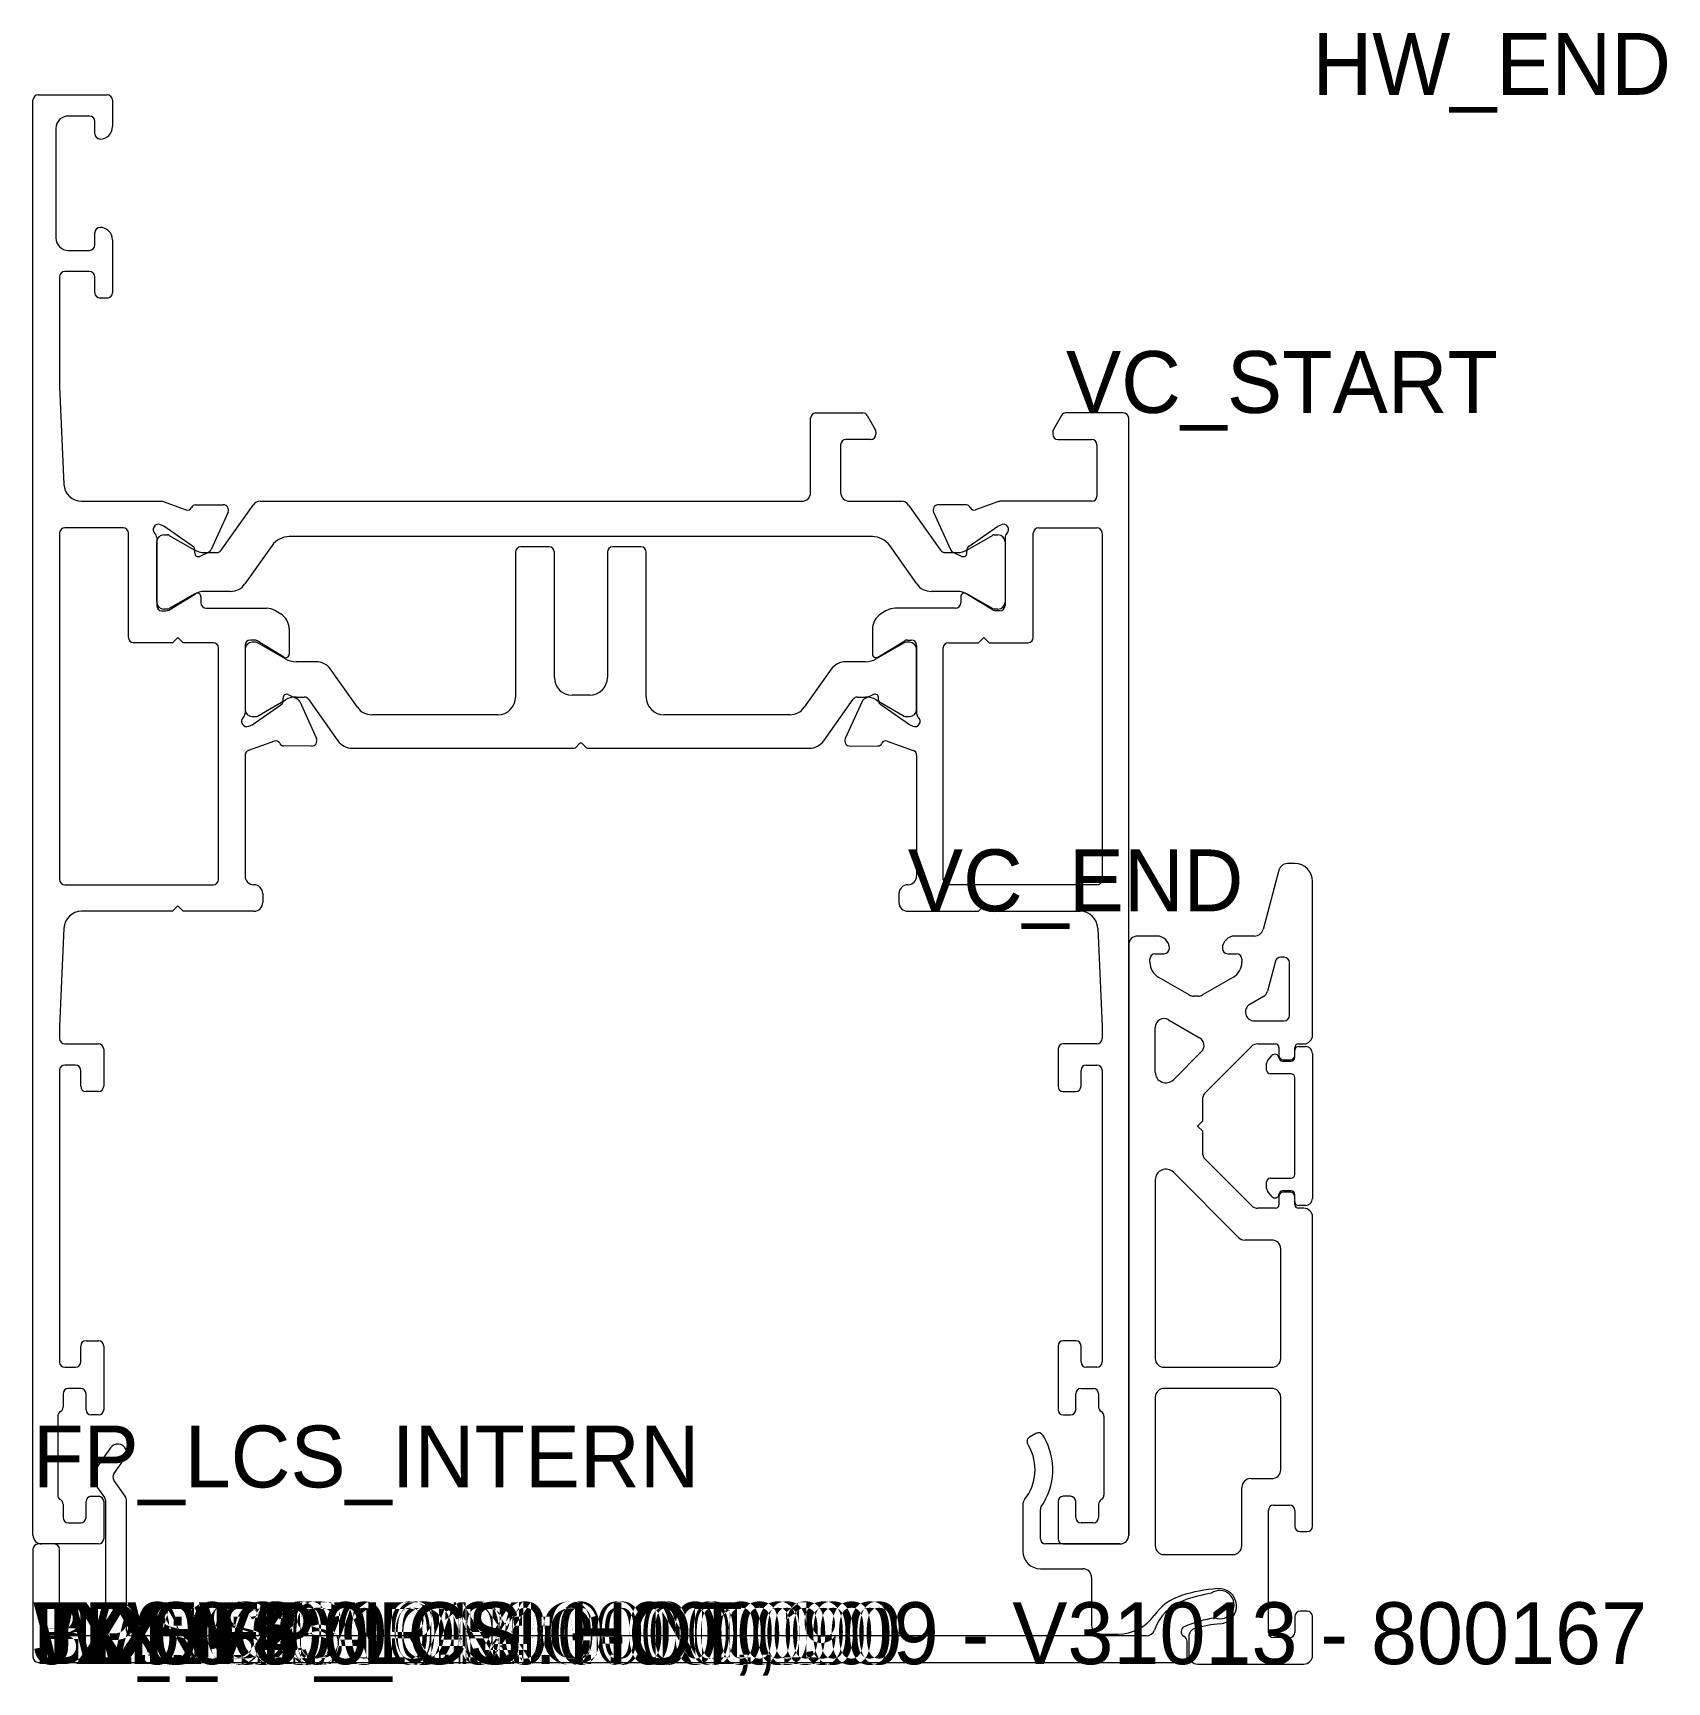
# Model space of a CAD drawing. Header units: metres. Extents: x 0 to 92.5, y -1 to 92.3.
import ezdxf

# ---------------------------------------------------------------- set-up
doc = ezdxf.new("R2010")
doc.units = ezdxf.units.M

msp = doc.modelspace()

# ---------------------------------------------------------------- linework, layer by layer
for p, q in [((0.3, 88.8), (4.2, 88.8)), ((0, 7.3), (0, 88.5)), ((4.5, 88.5), (4.5, 87)), ((1.3, 86.9), (1.3, 80.7)), ((3.2, 87.6), (2, 87.6)), ((3.5, 86.6), (3.5, 87.3)), ((3.5, 80.3), (3.5, 81)), ((4.5, 80.6), (4.5, 77.6)), ((2, 80), (3.2, 80)), ((1.5, 78.5), (1.5, 72.3)), ((3.2, 78.8), (1.8, 78.8)), ((3.5, 77.6), (3.5, 78.5)), ((4.2, 77.3), (3.8, 77.3)), ((1.5, 72.3), (1.754613, 66.754138)), ((44, 66.3), (44, 70.5)), ((44.3, 70.8), (46.949445, 70.8)), ((47.209252, 70.65), (47.659808, 69.869615)), ((58.190748, 70.65), (57.740192, 69.869616)), ((61.7, 70.8), (58.450555, 70.8)), ((62, 7.3), (62, 70.5)), ((47.4, 69.3), (46, 69.3)), ((47.7, 69.719615), (47.7, 69.6)), ((57.7, 69.719616), (57.7, 69.6)), ((58, 69.3), (59.9, 69.3)), ((45.7, 69), (45.7, 66.3)), ((60.2, 69), (60.2, 66.1)), ((2.753561, 65.8), (7.269479, 65.8)), ((7.370993, 65.782303), (8.671317, 65.314717)), ((9.185214, 65.594436), (10.764142, 65.604893)), ((10.642348, 63.026839), (12.453103, 65.588602)), ((12.861403, 65.8), (43.5, 65.8)), ((46.2, 65.8), (49.138597, 65.8)), ((49.546897, 65.588602), (51.357652, 63.026839)), ((52.814786, 65.594436), (51.235857, 65.604893)), ((54.629007, 65.782303), (53.328683, 65.314717)), ((59.9, 65.8), (54.730521, 65.8)), ((7.404736, 64.393289), (7.222027, 64.474636)), ((9.033493, 63.268823), (7.404736, 64.393289)), ((11.038855, 65.179918), (10.090205, 63.074402)), ((50.961144, 65.179918), (51.909794, 63.074402)), ((52.966507, 63.268823), (54.595264, 64.393289)), ((54.595264, 64.393289), (54.777973, 64.474636)), ((1.5, 64), (1.5, 44.400563)), ((5.1, 64.3), (1.8, 64.3)), ((5.4, 58.100563), (5.4, 64)), ((7, 63.753349), (7, 59.900563)), ((7, 60.1), (7, 63.5)), ((7.4, 63.9), (7.606444, 63.9)), ((7.706389, 63.873237), (9.114999, 63.060577)), ((47.495752, 63.799998), (14.504248, 63.799998)), ((52.885001, 63.060577), (54.293611, 63.873237)), ((54.393555, 63.9), (54.6, 63.9)), ((55, 63.753349), (55, 59.900563)), ((55, 63.5), (55, 60.1)), ((56.6, 58.100563), (56.6, 64)), ((56.9, 64.3), (60.2, 64.3)), ((60.5, 64), (60.5, 44.400563)), ((9.152774, 62.882681), (9.162076, 62.997776)), ((9.945269, 62.926591), (9.437846, 62.685872)), ((9.714666, 62.9), (10.397368, 62.9)), ((13.524328, 63.292644), (11.990594, 61.122795)), ((27.3, 62.923544), (27.3, 54.723544)), ((29.2, 63.223544), (27.6, 63.223544)), ((29.5, 55.823544), (29.5, 62.923544)), ((32.5, 62.923544), (32.5, 55.823544)), ((34.4, 63.223544), (32.8, 63.223544)), ((34.7, 54.723544), (34.7, 62.923544)), ((50.009406, 61.122795), (48.475671, 63.292644)), ((51.602632, 62.9), (52.285334, 62.9)), ((52.054731, 62.926591), (52.562153, 62.685872)), ((52.847226, 62.882681), (52.837924, 62.997776)), ((11.173995, 60.7), (9.714666, 60.7)), ((52.285334, 60.7), (50.826005, 60.7)), ((7.677496, 59.644498), (9.195798, 60.571273)), ((9.114999, 60.539423), (7.706389, 59.726763)), ((9.5, 60.400563), (9.5, 60.050563)), ((9.8, 59.750563), (13.213234, 59.750563)), ((52.2, 59.750563), (48.786766, 59.750563)), ((52.5, 60.400563), (52.5, 60.050563)), ((54.322504, 59.644498), (52.804202, 60.571273)), ((54.293611, 59.726763), (52.885001, 60.539423)), ((7.3, 59.600563), (7.521193, 59.600563)), ((7.606444, 59.7), (7.4, 59.7)), ((13.734243, 59.604114), (14.02101, 59.429071)), ((48.265756, 59.604114), (47.97899, 59.429071)), ((54.6, 59.7), (54.393555, 59.7)), ((54.7, 59.600563), (54.478807, 59.600563)), ((8.2, 58.100563), (7.9, 57.800563)), ((8.5, 57.800563), (8.2, 58.100563)), ((12.521193, 57.949937), (12.3, 57.949937)), ((14.195798, 56.979227), (12.677496, 57.906002)), ((14.5, 58.57552), (14.5, 57.149937)), ((47.5, 58.57552), (47.5, 57.149937)), ((47.804202, 56.979227), (49.322504, 57.906002)), ((49.478807, 57.949937), (49.7, 57.949937)), ((53.5, 57.800563), (53.8, 58.100563)), ((53.8, 58.100563), (54.1, 57.800563)), ((7.9, 57.800563), (5.7, 57.800563)), ((10.2, 57.800563), (8.5, 57.800563)), ((10.5, 44.400563), (10.5, 57.500563)), ((12, 57.649937), (12, 53.797151)), ((12, 57.423544), (12, 54.023544)), ((12.606444, 57.823544), (12.4, 57.823544)), ((14.288333, 56.884121), (12.706389, 57.796781)), ((49.293611, 57.796781), (47.711667, 56.884121)), ((49.6, 57.823544), (49.393555, 57.823544)), ((50, 57.649937), (50, 53.797151)), ((50, 54.023544), (50, 57.423544)), ((51.5, 44.400563), (51.5, 57.500563)), ((51.8, 57.800563), (53.5, 57.800563)), ((54.1, 57.800563), (56.3, 57.800563)), ((16.018814, 56.723544), (14.888, 56.723544)), ((18.358235, 54.146339), (16.835414, 56.300748)), ((45.164586, 56.300748), (43.641765, 54.146339)), ((47.112, 56.723544), (45.981186, 56.723544)), ((12.404736, 53.157211), (14.033493, 54.281677)), ((12.706389, 53.650307), (14.288333, 54.562966)), ((14.162076, 54.552724), (14.152774, 54.667819)), ((14.437846, 54.864628), (14.945269, 54.623909)), ((14.888, 54.723544), (15.345738, 54.723544)), ((15.090205, 54.476098), (16.038855, 52.370582)), ((15.590718, 54.596705), (17.252049, 52.246339)), ((31.5, 54.823544), (30.5, 54.823544)), ((44.747951, 52.246339), (46.409282, 54.596705)), ((46.909794, 54.476098), (45.961144, 52.370582)), ((46.654262, 54.723544), (47.112, 54.723544)), ((47.562153, 54.864628), (47.054731, 54.623909)), ((47.711667, 54.562966), (49.293611, 53.650307)), ((47.837924, 54.552724), (47.847226, 54.667819)), ((49.595264, 53.157211), (47.966507, 54.281677)), ((12.4, 53.623544), (12.606444, 53.623544)), ((26.3, 53.723544), (19.174834, 53.723544)), ((42.825165, 53.723544), (35.7, 53.723544)), ((49.393555, 53.623544), (49.6, 53.623544)), ((12.222027, 53.075864), (12.404736, 53.157211)), ((49.777973, 53.075864), (49.595264, 53.157211)), ((12, 51.423862), (12, 44.600563)), ((13.671317, 52.235783), (12.198486, 51.706165)), ((15.764142, 51.945607), (14.185214, 51.956064)), ((18.068648, 51.823544), (30.617157, 51.823544)), ((30.617157, 51.823544), (30.687868, 51.852833)), ((30.687868, 51.852833), (30.929289, 52.094254)), ((31.070711, 52.094254), (31.312132, 51.852833)), ((31.312132, 51.852833), (31.382843, 51.823544)), ((31.382843, 51.823544), (43.931352, 51.823544)), ((46.235857, 51.945607), (47.814786, 51.956064)), ((48.328683, 52.235783), (49.801514, 51.706165)), ((50, 51.423862), (50, 44.600563)), ((70.498937, 44.92941), (69.598944, 41.570591)), ((71.4, 45.3), (70.9819, 45.3)), ((1.8, 44.100563), (10.2, 44.100563)), ((60.2, 44.100563), (51.8, 44.100563)), ((72.4, 35.6), (72.4, 44.3)), ((13, 43.600563), (13, 43.100563)), ((49, 43.600563), (49, 43.100563)), ((7.9, 42.600563), (2.753561, 42.600563)), ((8.2, 42.900563), (7.9, 42.600563)), ((8.5, 42.600563), (8.2, 42.900563)), ((12.5, 42.600563), (8.5, 42.600563)), ((49.5, 42.600563), (53.5, 42.600563)), ((53.5, 42.600563), (53.8, 42.900563)), ((53.8, 42.900563), (54.1, 42.600563)), ((54.1, 42.600563), (59.246439, 42.600563)), ((1.754613, 41.646425), (1.5, 36.100563)), ((60.245387, 41.646425), (60.5, 36.100563)), ((63.6, 41.2), (62.5, 41.2)), ((69.115981, 41.2), (68, 41.2)), ((62, 40.7), (62, 7.3)), ((63.5, 40.2), (64, 40.2)), ((67.6, 40.2), (68.1, 40.2)), ((63.2, 39.72735), (63.2, 39.9)), ((68.4, 39.9), (68.4, 39.72735)), ((70.309094, 39.777646), (69.854284, 38.080272)), ((70.8, 40), (70.598872, 40)), ((71.1, 36.7), (71.1, 39.7)), ((65.422244, 37.866987), (63.7, 38.861325)), ((67.9, 38.861325), (66.177757, 37.866987)), ((65.927757, 37.8), (65.672244, 37.8)), ((69.621321, 37.776669), (68.852886, 37.333013)), ((64.25, 36.465321), (66.012207, 35.447911)), ((69.102886, 36.4), (70.8, 36.4)), ((1.5, 36.100563), (1.5, 35.4)), ((60.5, 36.100563), (60.5, 35.4)), ((63.5, 33.494113), (63.5, 36.032309)), ((1.8, 35.1), (3.7, 35.1)), ((4, 34.8), (4, 32.7)), ((58, 34.8), (58, 32.7)), ((60.2, 35.1), (58.3, 35.1)), ((66.115761, 34.661345), (64.524265, 33.069849)), ((66.287868, 32.287868), (68.953554, 34.953554)), ((69.307107, 35.1), (70.3, 35.1)), ((70.5, 34.9), (70.5, 34.45)), ((71.397, 34.327354), (71.397, 34.744)), ((71.4, 34.45), (71.4, 34.9)), ((71.6, 35.1), (71.9, 35.1)), ((71.603, 34.95), (72, 34.95)), ((72.4, 34.55), (72.4, 26.35)), ((1.5, 33.6), (1.5, 17.1)), ((2.4, 33.9), (1.8, 33.9)), ((2.7, 32.7), (2.7, 33.6)), ((59.3, 32.7), (59.3, 33.6)), ((59.6, 33.9), (60.2, 33.9)), ((60.5, 33.6), (60.5, 17.1)), ((69.8045, 33.606557), (69.8045, 33.989605)), ((69.854168, 34.139161), (70.096279, 34.431342)), ((70.701696, 34.121573), (71.191, 34.121354)), ((70.75, 34.2), (71.15, 34.2)), ((71.191, 33.400557), (70.0105, 33.400557)), ((71.397, 30.45), (71.397, 33.194557)), ((3.7, 32.4), (3, 32.4)), ((58.3, 32.4), (59, 32.4)), ((66.2, 30.75), (66.2, 32.075736)), ((65.9, 30.45), (66.2, 30.75)), ((66.2, 30.15), (65.9, 30.45)), ((66.2, 28.824264), (66.2, 30.15)), ((71.397, 27.705442), (71.397, 30.45)), ((68.953554, 25.946447), (66.287868, 28.612132)), ((63.5, 27.405888), (63.5, 17.3)), ((68.207969, 24.146447), (64.524265, 27.830152)), ((69.8045, 26.910395), (69.8045, 27.293442)), ((70.0105, 27.499442), (71.191, 27.499442)), ((70.096279, 26.468657), (69.854168, 26.760838)), ((70.5, 26.45), (70.5, 26)), ((71.191, 26.778645), (70.701696, 26.778427)), ((71.15, 26.7), (70.75, 26.7)), ((71.397, 26.156), (71.397, 26.572645)), ((71.4, 26), (71.4, 26.45)), ((70.3, 25.8), (69.307107, 25.8)), ((71.9, 25.8), (71.6, 25.8)), ((72, 25.95), (71.603, 25.95)), ((72.4, 7.8), (72.4, 25.3)), ((70.1, 24), (68.561523, 24)), ((70.6, 17.3), (70.6, 23.5)), ((2.7, 17.1), (2.7, 18)), ((3, 18.3), (3.7, 18.3)), ((4, 18), (4, 14.4)), ((58, 18), (58, 14.4)), ((59, 18.3), (58.3, 18.3)), ((59.3, 17.1), (59.3, 18)), ((1.8, 16.8), (2.4, 16.8)), ((60.2, 16.8), (59.6, 16.8)), ((64, 16.8), (70.1, 16.8)), ((1.702022, 15.3), (1.702022, 14.55)), ((2.7, 15.6), (2.002022, 15.6)), ((3, 14.4), (3, 15.3)), ((59, 14.4), (59, 15.3)), ((59.3, 15.6), (59.997977, 15.6)), ((60.297977, 15.3), (60.297977, 14.55)), ((63.5, 15.1), (63.5, 6.7)), ((70.1, 15.6), (64, 15.6)), ((70.6, 11), (70.6, 15.1)), ((1.402022, 14.030385), (1.402022, 9.569616)), ((3.7, 14.1), (3.3, 14.1)), ((58.3, 14.1), (58.7, 14.1)), ((60.597977, 14.030385), (60.597977, 9.569616)), ((4.390424, 12.240759), (3.354254, 10.760956)), ((56.283975, 12.440193), (56.340193, 12.34282)), ((56.740193, 13.05), (56.393783, 12.85)), ((57.206218, 12.84282), (57.15, 12.940193)), ((4.575029, 10.760956), (5.209576, 11.667183)), ((3.354254, 10.41681), (4.045746, 9.429258)), ((5.209576, 9.510583), (4.575029, 10.41681)), ((68.9, 10.5), (70.1, 10.5)), ((3.3, 9.5), (3.7, 9.5)), ((58.7, 9.5), (58.3, 9.5)), ((68.4, 6.7), (68.4, 10)), ((1.702022, 9.05), (1.702022, 8.3)), ((3, 8.3), (3, 9.2)), ((4, 9.2), (4, 7.1)), ((4.1, 9.257185), (4.1, 1.9)), ((5.3, 1.896752), (5.3, 9.223794)), ((56, 9.00754), (56, 6.4)), ((57, 7.1), (57, 8.74392)), ((58, 9.2), (58, 7.1)), ((59, 8.3), (59, 9.2)), ((60.297977, 9.05), (60.297977, 8.3)), ((69.9, 1.8), (69.9, 8.7)), ((70.2, 9), (71.1, 9)), ((71.4, 8.7), (71.4, 7.8)), ((2.002022, 8), (2.7, 8)), ((59.997977, 8), (59.3, 8)), ((71.7, 7.5), (72.1, 7.5)), ((1.2, 6.8), (0.3, 6.8)), ((3.7, 6.8), (0.5, 6.8)), ((61.5, 6.8), (57.3, 6.8)), ((58.3, 6.8), (61.5, 6.8)), ((0, 6.5), (0, 0.403248)), ((1.5, 2.1), (1.5, 6.5)), ((64, 6.2), (67.9, 6.2)), ((57, 5.4), (59.4, 5.4)), ((59.9, 4.9), (59.9, 2.2)), ((72.1, 3), (71.7, 3)), ((71.4, 2.7), (71.4, 1.8)), ((72.4, 0.5), (72.4, 2.7)), ((3.8, 1.6), (2, 1.6)), ((62.982549, 1.596752), (5.6, 1.596752)), ((60.4, 1.7), (61.4, 1.7)), ((65.298188, 0.4), (65.298188, 1.296752)), ((65.4, 1.545799), (65.4, 0.5)), ((71.1, 1.5), (70.2, 1.5)), ((0.3, 0.1), (64.998188, 0.1)), ((65.9, 0), (71.9, 0))]:
    msp.add_line(p, q)
for centre, radius, start, end in [((0.3, 88.5), 0.3, 90, 180), ((4.2, 88.5), 0.3, 0, 90), ((2, 86.9), 0.7, 90, 180), ((3.2, 87.3), 0.3, 0, 90), ((3.8, 87), 0.7, 270, 0), ((3.8, 86.6), 0.3, 180, 270), ((3.8, 81), 0.3, 90, 180), ((3.8, 80.6), 0.7, 0, 90), ((2, 80.7), 0.7, 180, 270), ((3.2, 80.3), 0.3, 270, 0), ((1.8, 78.5), 0.3, 90, 180), ((3.2, 78.5), 0.3, 0, 90), ((3.8, 77.6), 0.3, 180, 270), ((4.2, 77.6), 0.3, 270, 0), ((44.3, 70.5), 0.3, 90, 180), ((46.949445, 70.5), 0.3, 30, 90), ((58.450555, 70.5), 0.3, 90, 150), ((61.7, 70.5), 0.3, 0, 90), ((46, 69), 0.3, 90, 180), ((47.4, 69.6), 0.3, 270, 0), ((47.4, 69.719615), 0.3, 0, 30), ((58, 69.719616), 0.3, 150, 180), ((58, 69.6), 0.3, 180, 270), ((59.9, 69), 0.3, 0, 90), ((2.753561, 66.8), 1, 182.62863, 270), ((43.5, 66.3), 0.5, 270, 0), ((46.2, 66.3), 0.5, 180, 270), ((7.269479, 65.5), 0.3, 70.221829, 90), ((8.750836, 65.535855), 0.235, 250.221829, 336), ((9.186771, 65.359441), 0.235, 90, 156), ((10.766129, 65.3049), 0.3, 335.379459, 90), ((12.861403, 65.3), 0.5, 90, 144.745828), ((49.138597, 65.3), 0.5, 35.254172, 90), ((51.23387, 65.3049), 0.3, 90, 204.620541), ((52.813229, 65.359441), 0.235, 24, 90), ((53.249164, 65.535855), 0.235, 204, 289.778171), ((54.730521, 65.5), 0.3, 90, 109.778171), ((59.9, 66.1), 0.3, 270, 0), ((7.100025, 64.200554), 0.300009, 66.004713, 228.187329), ((54.899975, 64.200554), 0.300009, 311.812671, 113.995287), ((1.8, 64), 0.3, 90, 180), ((5.1, 64), 0.3, 0, 90), ((6.7, 63.753349), 0.3, 0, 48.187329), ((7.4, 63.5), 0.4, 90, 180), ((7.606444, 63.7), 0.2, 60.018361, 90), ((14.504248, 62.599998), 1.2, 90, 144.745828), ((47.495752, 62.599998), 1.2, 35.254172, 90), ((54.393555, 63.7), 0.2, 90, 119.981639), ((54.6, 63.5), 0.4, 0, 90), ((55.3, 63.753349), 0.3, 131.812671, 180), ((56.9, 64), 0.3, 90, 180), ((60.2, 64), 0.3, 0, 90), ((8.863051, 63.021943), 0.3, 355.379459, 55.379459), ((9.714666, 64.1), 1.2, 240.018361, 270), ((9.352124, 62.86657), 0.2, 175.379459, 295.379459), ((9.816686, 63.197638), 0.3, 295.379459, 335.745828), ((10.397368, 63.2), 0.3, 270, 324.745828), ((27.6, 62.923544), 0.3, 90, 180), ((29.2, 62.923544), 0.3, 0, 90), ((32.8, 62.923544), 0.3, 90, 180), ((34.4, 62.923544), 0.3, 0, 90), ((51.602632, 63.2), 0.3, 215.254172, 270), ((52.183314, 63.197638), 0.3, 204.254172, 244.620541), ((52.285334, 64.1), 1.2, 270, 299.981639), ((52.647876, 62.86657), 0.2, 244.620541, 4.620541), ((53.136949, 63.021943), 0.3, 124.620541, 184.620541), ((9.714666, 59.5), 1.2, 90, 119.981639), ((11.173995, 61.7), 1, 270, 324.745828), ((50.826005, 61.7), 1, 215.254172, 270), ((52.285334, 59.5), 1.2, 60.018361, 90), ((7.4, 60.1), 0.4, 180, 270), ((7.3, 59.900563), 0.3, 180, 270), ((7.606444, 59.9), 0.2, 270, 299.981639), ((9.3, 60.400563), 0.2, 0, 121.4), ((9.8, 60.050563), 0.3, 180, 270), ((13.213234, 58.750563), 1, 58.6, 90), ((48.786766, 58.750563), 1, 90, 121.4), ((52.2, 60.050563), 0.3, 270, 0), ((52.7, 60.400563), 0.2, 58.6, 180), ((54.393555, 59.9), 0.2, 240.018361, 270), ((54.6, 60.1), 0.4, 270, 0), ((54.7, 59.900563), 0.3, 270, 0), ((7.521193, 59.900563), 0.3, 270, 301.4), ((13.5, 58.57552), 1, 0, 58.6), ((48.5, 58.57552), 1, 121.4, 180), ((54.478807, 59.900563), 0.3, 238.6, 270), ((5.7, 58.100563), 0.3, 180, 270), ((12.3, 57.649937), 0.3, 90, 180), ((12.521193, 57.649937), 0.3, 58.6, 90), ((49.478807, 57.649937), 0.3, 90, 121.4), ((49.7, 57.649937), 0.3, 0, 90), ((56.3, 58.100563), 0.3, 270, 0), ((10.2, 57.500563), 0.3, 0, 90), ((12.4, 57.423544), 0.4, 90, 180), ((12.606444, 57.623544), 0.2, 60.018361, 90), ((14.3, 57.149937), 0.2, 238.6, 0), ((47.7, 57.149937), 0.2, 180, 301.4), ((49.393555, 57.623544), 0.2, 90, 119.981639), ((49.6, 57.423544), 0.4, 0, 90), ((51.8, 57.500563), 0.3, 90, 180), ((14.888, 57.923544), 1.2, 240.018361, 270), ((16.018814, 55.723544), 1, 35.254172, 90), ((45.981186, 55.723544), 1, 90, 144.745828), ((47.112, 57.923544), 1.2, 270, 299.981639), ((30.5, 55.823544), 1, 180, 270), ((31.5, 55.823544), 1, 270, 0), ((13.863051, 54.528557), 0.3, 304.620541, 4.620541), ((14.352124, 54.68393), 0.2, 64.620541, 184.620541), ((14.888, 53.523544), 1.2, 90, 119.981639), ((14.816686, 54.352862), 0.3, 24.254172, 64.620541), ((15.345738, 54.423544), 0.3, 35.254172, 90), ((19.174834, 54.723544), 1, 215.254172, 270), ((26.3, 54.723544), 1, 270, 0), ((35.7, 54.723544), 1, 180, 270), ((42.825165, 54.723544), 1, 270, 324.745828), ((46.654262, 54.423544), 0.3, 90, 144.745828), ((47.183314, 54.352862), 0.3, 115.379459, 155.745828), ((47.112, 53.523544), 1.2, 60.018361, 90), ((47.647876, 54.68393), 0.2, 355.379459, 115.379459), ((48.136949, 54.528557), 0.3, 175.379459, 235.379459), ((12.100025, 53.349946), 0.300009, 131.812671, 293.995287), ((11.7, 53.797151), 0.3, 311.812671, 0), ((12.4, 54.023544), 0.4, 180, 270), ((12.606444, 53.823544), 0.2, 270, 299.981639), ((49.393555, 53.823544), 0.2, 240.018361, 270), ((49.6, 54.023544), 0.4, 270, 0), ((49.899975, 53.349946), 0.300009, 246.004713, 48.187329), ((50.3, 53.797151), 0.3, 180, 228.187329), ((15.766129, 52.2456), 0.3, 270, 24.620541), ((46.23387, 52.2456), 0.3, 155.379459, 270), ((12.3, 51.423862), 0.3, 109.778171, 180), ((13.750836, 52.014645), 0.235, 24, 109.778171), ((14.186771, 52.191059), 0.235, 204, 270), ((18.068648, 52.823544), 1, 215.254172, 270), ((31, 52.023544), 0.1, 45, 135), ((43.931352, 52.823544), 1, 270, 324.745828), ((47.813229, 52.191059), 0.235, 270, 336), ((48.249164, 52.014645), 0.235, 70.221829, 156), ((49.7, 51.423862), 0.3, 0, 70.221829), ((70.9819, 44.8), 0.5, 90, 165), ((71.4, 44.3), 1, 0, 90), ((1.8, 44.400563), 0.3, 180, 270), ((10.2, 44.400563), 0.3, 270, 0), ((12.5, 44.600563), 0.5, 180, 270), ((12.5, 43.600563), 0.5, 0, 90), ((49.5, 43.600563), 0.5, 90, 180), ((49.5, 44.600563), 0.5, 270, 0), ((51.8, 44.400563), 0.3, 180, 270), ((60.2, 44.400563), 0.3, 270, 0), ((12.5, 43.100563), 0.5, 270, 0), ((49.5, 43.100563), 0.5, 180, 270), ((2.753561, 41.600563), 1, 90, 177.37137), ((59.246439, 41.600563), 1, 2.62863, 90), ((62.5, 40.7), 0.5, 90, 180), ((63.6, 40.5), 0.7, 0, 90), ((68, 40.5), 0.7, 90, 180), ((69.115981, 41.7), 0.5, 270, 345), ((63.5, 39.9), 0.3, 90, 180), ((64, 40.5), 0.3, 270, 0), ((67.6, 40.5), 0.3, 180, 270), ((68.1, 39.9), 0.3, 0, 90), ((64.2, 39.72735), 1, 180, 240), ((67.4, 39.72735), 1, 300, 0), ((70.598872, 39.7), 0.3, 90, 165), ((70.8, 39.7), 0.3, 0, 90), ((65.672244, 38.3), 0.5, 240, 270), ((65.927757, 38.3), 0.5, 270, 300), ((69.102886, 36.9), 0.5, 120, 270), ((69.371321, 38.209682), 0.5, 300, 345), ((64, 36.032309), 0.5, 60, 180), ((70.8, 36.7), 0.3, 270, 0), ((71.9, 35.6), 0.5, 270, 0), ((1.8, 35.4), 0.3, 180, 270), ((3.7, 34.8), 0.3, 0, 90), ((58.3, 34.8), 0.3, 90, 180), ((60.2, 35.4), 0.3, 270, 0), ((65.762207, 35.014898), 0.5, 315, 60), ((69.307107, 34.6), 0.5, 90, 135), ((70.3, 34.9), 0.2, 0, 90), ((71.603, 34.744), 0.206, 90, 180), ((71.6, 34.9), 0.2, 90, 180), ((72, 34.55), 0.4, 0, 90), ((1.8, 33.6), 0.3, 90, 180), ((2.4, 33.6), 0.3, 0, 90), ((59.6, 33.6), 0.3, 90, 180), ((60.2, 33.6), 0.3, 0, 90), ((70.0545, 33.989605), 0.25, 143.257096, 180), ((70.0105, 33.606557), 0.206, 180, 270), ((70.273379, 34.284592), 0.23, 4.93367, 140.353726), ((70.75, 34.45), 0.25, 180, 270), ((70.701786, 34.321573), 0.2, 184.93367, 270), ((71.15, 34.45), 0.25, 270, 0), ((71.191, 34.327354), 0.206, 270, 0), ((3, 32.7), 0.3, 180, 270), ((3.7, 32.7), 0.3, 270, 0), ((58.3, 32.7), 0.3, 180, 270), ((59, 32.7), 0.3, 270, 0), ((64.1, 33.494113), 0.6, 180, 315), ((71.191, 33.194557), 0.206, 0, 90), ((66.5, 32.075736), 0.3, 135, 180), ((64.1, 27.405888), 0.6, 45, 180), ((66.5, 28.824264), 0.3, 180, 225), ((70.0105, 27.293442), 0.206, 90, 180), ((71.191, 27.705442), 0.206, 270, 0), ((70.0545, 26.910395), 0.25, 180, 216.742904), ((70.273379, 26.615408), 0.23, 219.646274, 355.06633), ((70.75, 26.45), 0.25, 90, 180), ((70.701786, 26.578427), 0.2, 90, 175.06633), ((71.15, 26.45), 0.25, 0, 90), ((71.191, 26.572645), 0.206, 0, 90), ((71.603, 26.156), 0.206, 180, 270), ((72, 26.35), 0.4, 270, 0), ((69.307107, 26.3), 0.5, 225, 270), ((70.3, 26), 0.2, 270, 0), ((71.6, 26), 0.2, 180, 270), ((71.9, 25.3), 0.5, 0, 90), ((68.561523, 24.5), 0.5, 225, 270), ((70.1, 23.5), 0.5, 0, 90), ((3, 18), 0.3, 90, 180), ((3.7, 18), 0.3, 0, 90), ((58.3, 18), 0.3, 90, 180), ((59, 18), 0.3, 0, 90), ((1.8, 17.1), 0.3, 180, 270), ((2.4, 17.1), 0.3, 270, 0), ((59.6, 17.1), 0.3, 180, 270), ((60.2, 17.1), 0.3, 270, 0), ((64, 17.3), 0.5, 180, 270), ((70.1, 17.3), 0.5, 270, 0), ((2.002022, 15.3), 0.3, 90, 180), ((2.7, 15.3), 0.3, 0, 90), ((59.3, 15.3), 0.3, 90, 180), ((59.997977, 15.3), 0.3, 0, 90), ((64, 15.1), 0.5, 90, 180), ((70.1, 15.1), 0.5, 0, 90), ((1.702022, 14.030385), 0.3, 120, 180), ((1.402022, 14.55), 0.3, 300, 0), ((3.3, 14.4), 0.3, 180, 270), ((3.7, 14.4), 0.3, 270, 0), ((58.3, 14.4), 0.3, 180, 270), ((58.7, 14.4), 0.3, 270, 0), ((60.597977, 14.55), 0.3, 180, 240), ((60.297977, 14.030385), 0.3, 0, 60), ((56.890193, 12.790193), 0.3, 30, 120), ((4.8, 11.953971), 0.5, 325, 145), ((54.01436, 11), 2.685641, 321.284751, 30), ((56.543783, 12.590193), 0.3, 120, 210), ((54.01436, 11), 3.685641, 325.524622, 30), ((3.6, 10.588883), 0.3, 145, 215), ((4.820775, 10.588883), 0.3, 145, 215), ((68.9, 10), 0.5, 90, 180), ((70.1, 11), 0.5, 270, 0), ((1.702022, 9.569616), 0.3, 180, 240), ((3.3, 9.2), 0.3, 90, 180), ((3.7, 9.2), 0.3, 0, 90), ((3.8, 9.257185), 0.3, 0, 35), ((4.8, 9.223794), 0.5, 0, 35), ((58.3, 9.2), 0.3, 90, 180), ((58.7, 9.2), 0.3, 0, 90), ((60.297977, 9.569616), 0.3, 300, 0), ((1.402022, 9.05), 0.3, 0, 60), ((56.5, 9.00754), 0.5, 141.284751, 180), ((57.3, 8.74392), 0.3, 145.524622, 180), ((60.597977, 9.05), 0.3, 120, 180), ((70.2, 8.7), 0.3, 90, 180), ((71.1, 8.7), 0.3, 0, 90), ((2.002022, 8.3), 0.3, 180, 270), ((2.7, 8.3), 0.3, 270, 0), ((59.3, 8.3), 0.3, 180, 270), ((59.997977, 8.3), 0.3, 270, 0), ((71.7, 7.8), 0.3, 180, 270), ((72.1, 7.8), 0.3, 270, 0), ((0.5, 7.3), 0.5, 180, 270), ((0.3, 6.5), 0.3, 90, 180), ((1.2, 6.5), 0.3, 0, 90), ((3.7, 7.1), 0.3, 270, 0), ((57.3, 7.1), 0.3, 180, 270), ((58.3, 7.1), 0.3, 180, 270), ((61.5, 7.3), 0.5, 270, 0), ((61.5, 7.3), 0.5, 270, 0), ((64, 6.7), 0.5, 180, 270), ((67.9, 6.7), 0.5, 270, 0), ((57, 6.4), 1, 180, 270), ((59.4, 4.9), 0.5, 0, 90), ((65.887208, 1.019597), 3, 107.585703, 144.672086), ((67.7, -4.7), 9, 94.301222, 107.585703), ((68.063601, -4.580571), 8.7, 99.131874, 109.799206), ((67.161895, 3.368449), 0.8, 248.935524, 126.784723), ((67.1, 3.277468), 1, 274.301222, 94.301222), ((66.048188, 1.017697), 2.75, 109.799206, 160.608769), ((71.7, 2.7), 0.3, 90, 180), ((72.1, 2.7), 0.3, 0, 90), ((2, 2.1), 0.5, 180, 270), ((3.8, 1.9), 0.3, 270, 0), ((5.6, 1.896752), 0.3, 180, 270), ((60.4, 2.2), 0.5, 180, 270), ((61.4, 4.2), 2.5, 270, 324.672086), ((62.982549, 2.096752), 0.5, 270, 340.608769), ((65.263408, 1.83495), 0.3, 113.579898, 243.766256), ((68.063601, -4.580571), 7.3, 99.375824, 113.579898), ((65.9, 1.545799), 0.5, 106.07665, 180), ((67.7, -4.7), 7, 94.301222, 106.07665), ((64.998188, 1.296752), 0.3, 0, 63.766256), ((70.2, 1.8), 0.3, 180, 270), ((71.1, 1.8), 0.3, 270, 0), ((0.305618, 0.405575), 0.305627, 180, 270), ((64.998188, 0.4), 0.3, 270, 0), ((65.9, 0.5), 0.5, 180, 270), ((71.9, 0.5), 0.5, 270, 0)]:
    msp.add_arc(centre, radius, start, end)

# ---------------------------------------------------------------- texts
for tag, p in [('HW_END', (72.4, 88.8)), ('VC_START', (58.450555, 70.8)), ('VC_END', (49.5, 42.600563)), ('FP_LCS_INTERN', (0, 10)), ('WX:0', (0, 0)), ('WY:0', (0, 0)), ('WX:0', (0, 0)), ('WY:0', (0, 0)), ('JX:0', (0, 0)), ('JY:0', (0, 0)), ('JX:0', (0, 0)), ('JY:0', (0, 0)), ('TDEV3:0', (0, 0)), ('TDEV4:0', (0, 0)), ('TDEV5:0', (0, 0)), ('TDEV:0', (0, 0)), ('TDEV2:0', (0, 0)), ('TDEV3:0', (0, 0)), ('TDEV4:0', (0, 0)), ('TDEV5:0', (0, 0)), ('GLASS_MIN:0.000000', (0, 0)), ('GLASS_MAX:0.000000', (0, 0)), ('BL01:6500.000000,,1', (0, 0)), ('HW_START', (0, 0)), ('FP_LCS_ORIG', (0, 0)), ('MIN_VETRO:0', (0, 0)), ('MAX_VETRO:0', (0, 0)), ('DESC:U10140 - N10909 - V31013 - 800167', (0, 0)), ('DENS:0', (0, 0)), ('MIN_VETRO:0', (0, 0)), ('MAX_VETRO:0', (0, 0)), ('PANE_WIDTH:57.5', (0, 0)), ('PANE_WIDTH:57.5', (0, 0)), ('FP_LCS_HOT', (10, 0))]:
    msp.add_attdef(tag, p, '', height=3.5)

doc.saveas('drawing.dxf')
